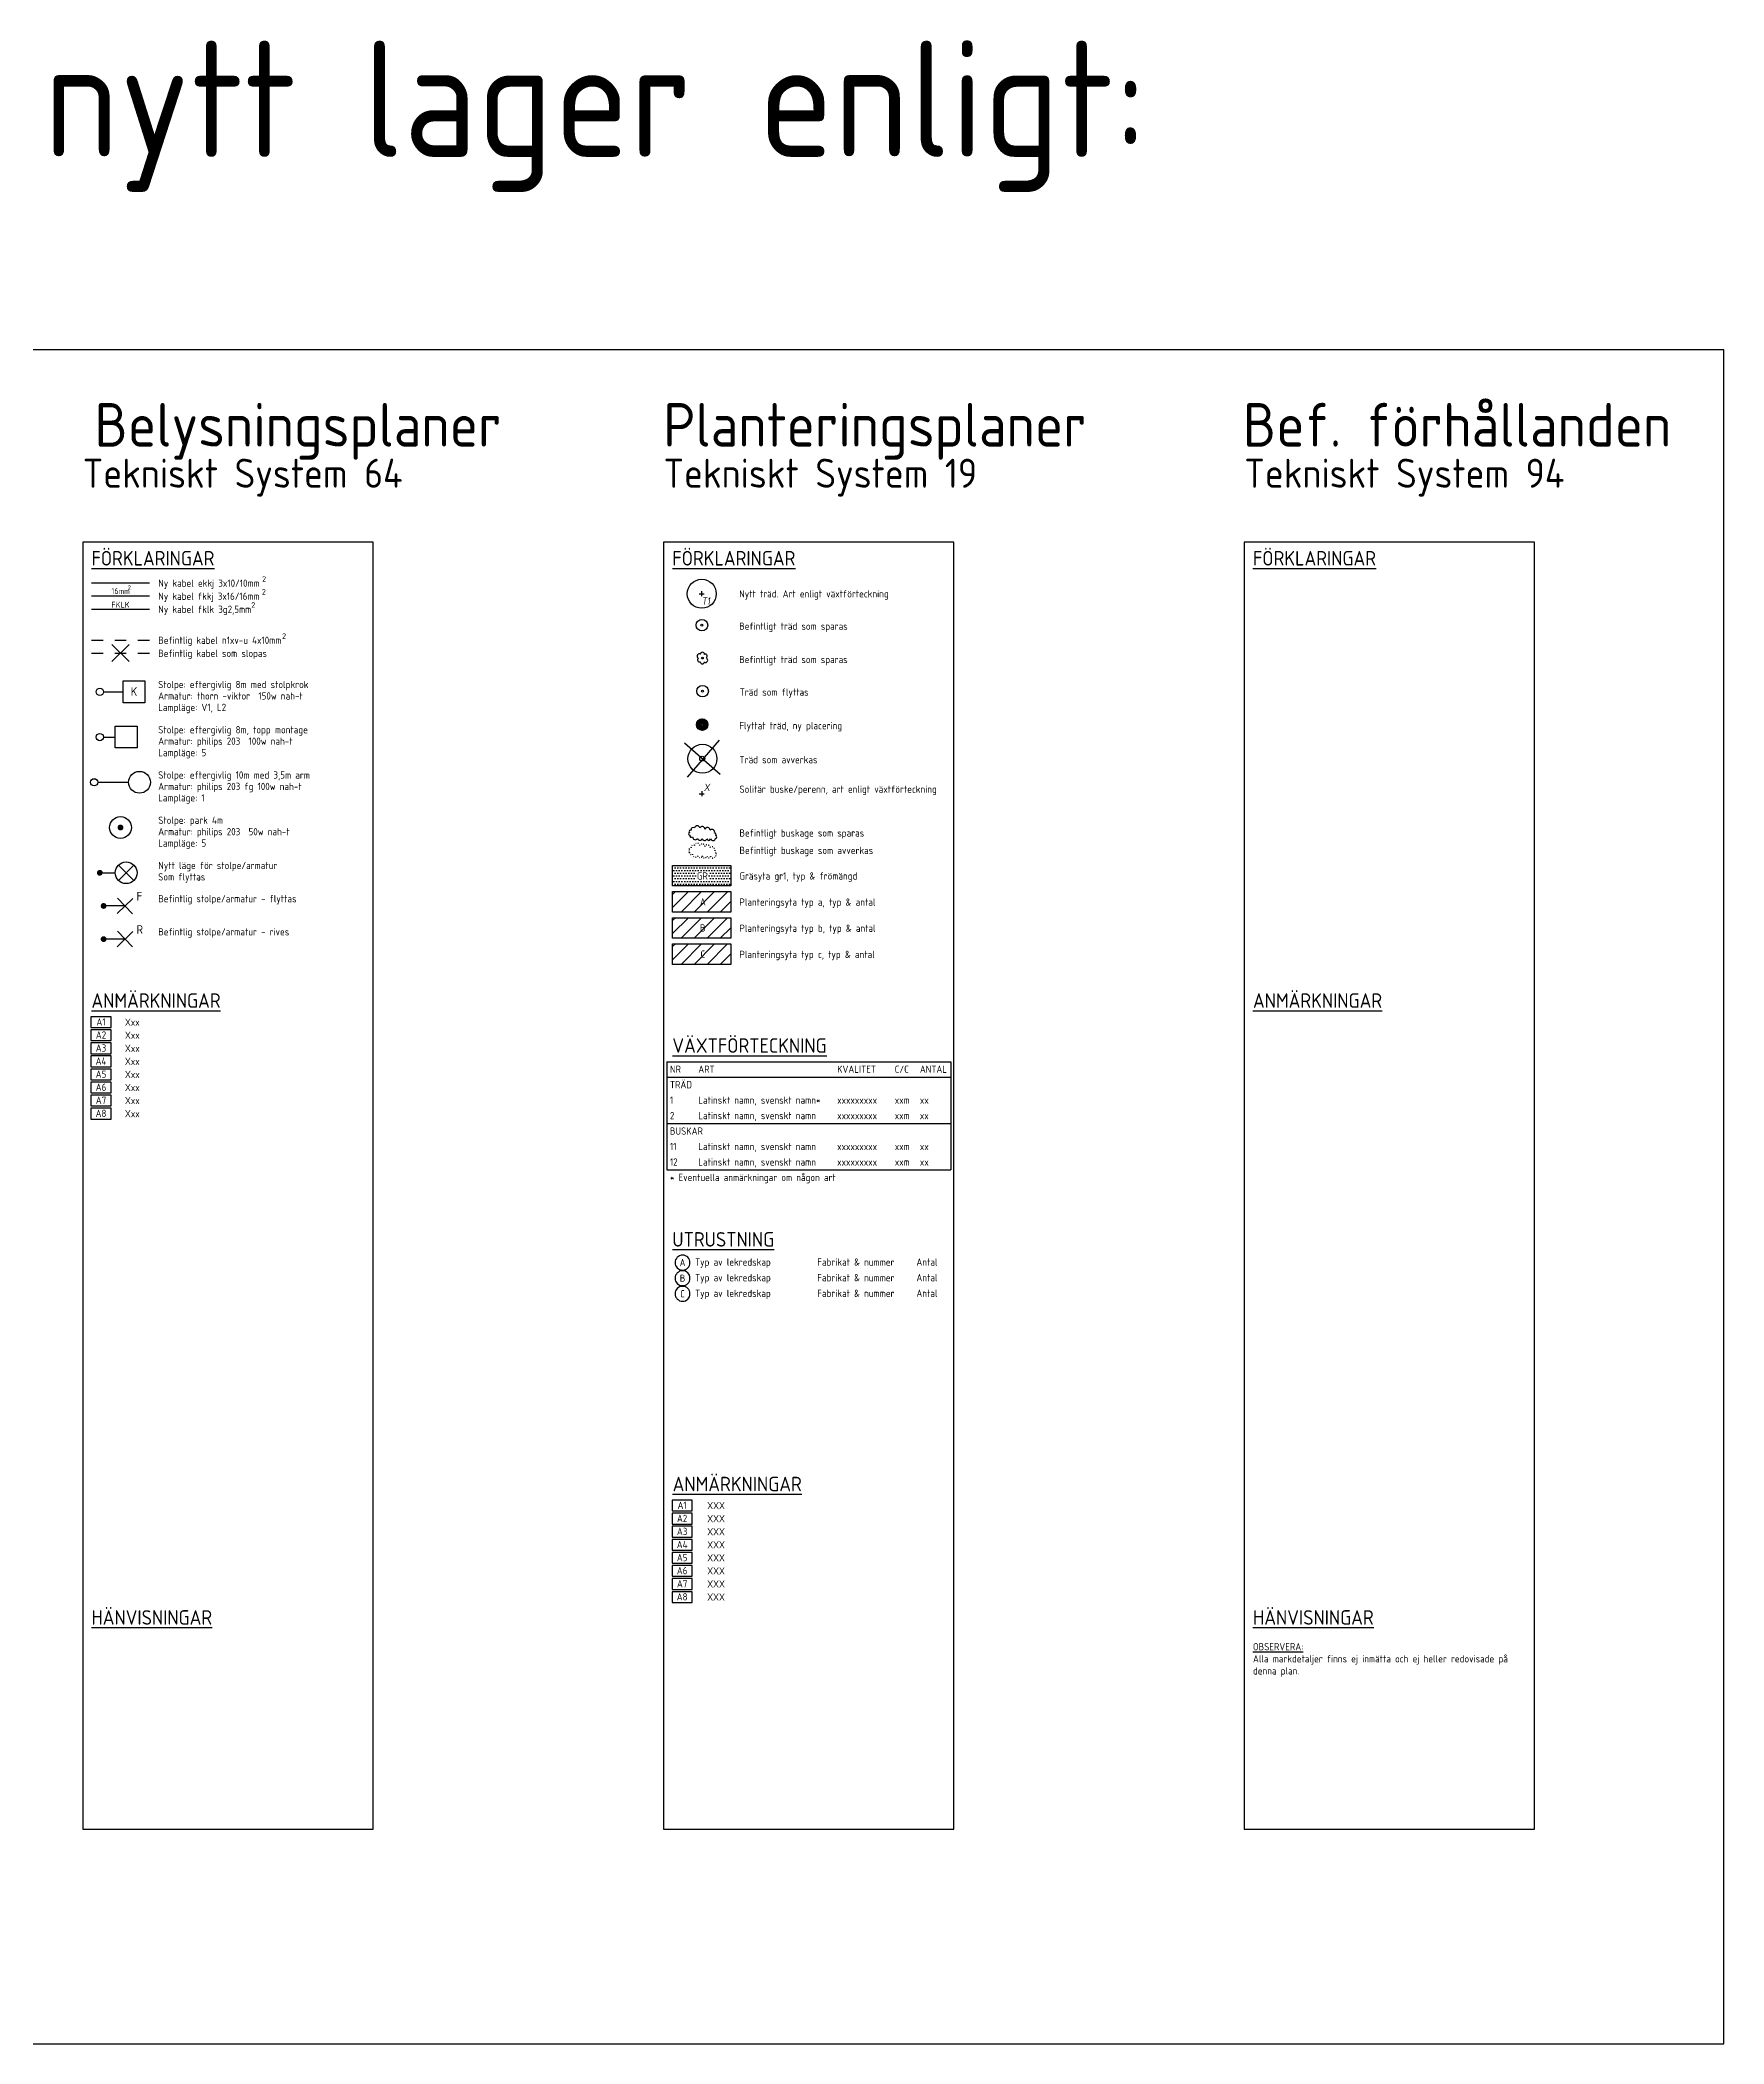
# Model space of a CAD drawing. Header units: metres. Extents: x -12 to 120691, y -61 to 6149382.
# Drawn here: x 2165 to 2745, y -61 to 629 of the extents above; entities that cross this region are included whole.
import ezdxf
from ezdxf.enums import TextEntityAlignment as Align

# ---------------------------------------------------------------- set-up
doc = ezdxf.new("R2010")
doc.units = ezdxf.units.M
doc.linetypes.add('AA_DASHED_4', pattern=[8, 4, -4])
doc.linetypes.add('AA_DOT_1', pattern=[0.8, 0.2, -0.6])
doc.layers.get('0').update_dxf_attribs({"linetype": 'CONTINUOUS'})
doc.layers.get('DEFPOINTS').update_dxf_attribs({"color": 5, "linetype": 'CONTINUOUS'})
for name, color, linetype in [('19_anmärk', 1, 'CONTINUOUS'), ('19_BEF', 9, 'CONTINUOUS'), ('19_buskar', 3, 'CONTINUOUS'), ('19_gr-yta', 4, 'CONTINUOUS'), ('19_PL-YTA-A', 9, 'CONTINUOUS'), ('19_PL-YTA-B', 4, 'CONTINUOUS'), ('19_PL-YTA-C', 1, 'CONTINUOUS'), ('19_riv-buskar', 4, 'AA_DOT_1'), ('19_T', 1, 'CONTINUOUS'), ('19_TRAD', 3, 'CONTINUOUS'), ('19_träd', 3, 'CONTINUOUS'), ('19_txt', 1, 'CONTINUOUS'), ('19_utr', 3, 'CONTINUOUS'), ('64_anmärkning', 1, 'CONTINUOUS'), ('64_armatur', 3, 'CONTINUOUS'), ('64_b_kabel', 1, 'AA_DASHED_4'), ('64_b_kabel_riv', 7, 'CONTINUOUS'), ('64_kabel', 6, 'CONTINUOUS'), ('64_txt', 1, 'CONTINUOUS'), ('94_txt', 1, 'CONTINUOUS'), ('NRTEXT', 2, 'CONTINUOUS')]:
    doc.layers.add(name, color=color, linetype=linetype)
doc.styles.add('ISO', font='iso.shx')
pattern_1 = [(45, (0.1497, -67.7623), (-2.245064, 2.245064), [])]

# ---------------------------------------------------------------- blocks, each defined once
blk = doc.blocks.new('_SLLEDN')
at = {"linetype": 'Continuous'}
for p, q in [((1.18, -1.18), (-1.18, 1.18)), ((-1.18, -1.18), (1.18, 1.18))]:
    blk.add_line(p, q, dxfattribs=at)
blk = doc.blocks.new('_16')
at = {"style": 'ISO'}
for s, height, p in [('16mm', 1, (0, 0)), ('2', 0.75, (2.82, 0.73))]:
    blk.add_text(s, height=height, dxfattribs=at).set_placement(p)
blk = doc.blocks.new('_BEL-ESV1')
for p, q in [((0, -1.25), (0, -8)), ((-3.75, -8), (3.75, -8)), ((-3.75, -15.5), (-3.75, -8)), ((3.75, -8), (3.75, -15.5)), ((3.75, -15.5), (-3.75, -15.5))]:
    blk.add_line(p, q)
blk.add_circle((0, 0), 1.25)
blk = doc.blocks.new('_BEL-ESV2')
for p, q in [((-3.75, -12.82), (-3.75, -5.32)), ((-3.75, -5.32), (3.75, -5.32)), ((0, -1.25), (0, -5.32)), ((3.75, -5.32), (3.75, -12.82)), ((3.75, -12.82), (-3.75, -12.82))]:
    blk.add_line(p, q)
blk.add_circle((0, 0), 1.25)
blk = doc.blocks.new('_BEL-GC')
at = {"const_width": 1, "flags": 128}
blk.add_lwpolyline([(-0.45, -0.22, 1), (0.45, 0.22, 1)], format="xyb", close=True, dxfattribs=at)
blk.add_circle((0, 0), 3.75)
blk = doc.blocks.new('_BEL-ESV')
blk.add_line((0, -1.25), (0, -11.88))
for centre, radius in [((0, 0), 1.25), ((0, -15.62), 3.75)]:
    blk.add_circle(centre, radius)
blk = doc.blocks.new('_BEL-T')
for p, q in [((7.4, 0), (0.5, 0)), ((10.09, 2.6), (4.7, -2.6)), ((4.79, 2.7), (10, -2.7))]:
    blk.add_line(p, q)
at = {"const_width": 1, "flags": 128}
blk.add_lwpolyline([(0.22, -0.45, 1), (-0.22, 0.45, 1)], format="xyb", close=True, dxfattribs=at)
blk = doc.blocks.new('_BEL-B2')
for p, q in [((0, 0), (5.32, 0)), ((11.73, -2.65), (6.42, 2.65)), ((11.73, 2.65), (6.42, -2.65))]:
    blk.add_line(p, q)
at = {"const_width": 1, "flags": 128}
blk.add_lwpolyline([(0.22, -0.45, 1), (-0.22, 0.45, 1)], format="xyb", close=True, dxfattribs=at)
blk.add_circle((9.07, 0), 3.75)
blk = doc.blocks.new('_ANM')
at = {"color": 0}
blk.add_lwpolyline([(-3.46, -1.95), (3.46, -1.95), (3.46, 1.76), (-3.46, 1.76)], close=True, dxfattribs=at)
at = {"color": 4, "style": 'ISO'}
blk.add_attdef('ANM', text='', height=2.5, dxfattribs=at).set_placement((0, 0), align=Align.MIDDLE_CENTER)
blk = doc.blocks.new('_BUSKAGE')
blk.add_lwpolyline([(4.41, -0.09, 0.7808), (2.88, 0.99, 0.7808), (1.08, 1.35, 0.7808), (-0.63, 1.71, 0.7808), (-2.52, 1.71, 0.7808), (-3.6, 0.9, 0.7808), (-4.23, 0.18, 0.7808), (-4.14, -0.72, 0.7808), (-3.15, -1.35, 0.7808), (-1.44, -1.89, 0.7808), (0.18, -1.89, 0.7808), (1.8, -2.07, 0.7808), (3.06, -2.07, 0.7808), (4.77, -1.89, 0.7808), (4.77, -0.9, 0.7808), (4.41, -0.09, 0.7808)], format="xyb", close=True)
blk = doc.blocks.new('Befintligt träd')
for centre, radius in [((0.01, -0.01), 2), ((0, 0), 0.347)]:
    blk.add_circle(centre, radius)
blk = doc.blocks.new('Flyttat träd')
h = blk.add_hatch()
h.set_pattern_fill('ANSI31', color=256, scale=0.1, style=0)
h.set_pattern_definition([(45, (-492.00868, -446.62096), (-0.2245064, 0.2245064), [])])
h.paths.add_polyline_path([(-1.99, -0.01, 1), (2.01, -0.01, 1)])
h.paths.add_polyline_path([(0.35, 0, -1), (-0.35, 0, -1)], flags=16)
for centre, radius in [((0.01, -0.01), 2), ((0, 0), 0.347)]:
    blk.add_circle(centre, radius)
blk = doc.blocks.new('Träd som avverkas')
for p, q in [((-6.18, 5.42), (6.12, -5.37)), ((5.84, 6.35), (-5.25, -6.44))]:
    blk.add_line(p, q)
for centre, radius in [((0.03, -0.04), 5), ((-0.01, -0.01), 0.866)]:
    blk.add_circle(centre, radius)
blk = doc.blocks.new('LÖVTRÄD', base_point=(2, 2))
blk.add_circle((2, 2), 0.08)
for centre, radius, start, end in [((1.712, 2.192), 0.222, 59.744, 239.744), ((1.712, 1.808), 0.179, 116.565, 296.565), ((2, 2.352), 0.208, 0, 180), ((2.288, 1.808), 0.222, 239.744, 59.744), ((2.288, 2.192), 0.179, 296.565, 116.565), ((2, 1.648), 0.208, 180, 0)]:
    blk.add_arc(centre, radius, start, end)
blk = doc.blocks.new('NR')
blk.add_circle((0, 2.57), 2.57)
at = {"layer": 'NRTEXT', "style": 'ISO'}
blk.add_attdef('NR', text='', height=2.5, dxfattribs=at).set_placement((0, 2.57), align=Align.MIDDLE_CENTER)
blk = doc.blocks.new('Nytt träd')
for p, q in [((-0.87, 0), (0.87, 0)), ((0, -0.87), (0, 0.87))]:
    blk.add_line(p, q)
blk.add_circle((0, 0), 5)
at = {"color": 3, "style": 'ISO', "oblique": 9}
blk.add_attdef('TRADSORT', (0, -3.75), '', height=2.5, dxfattribs=at)
blk = doc.blocks.new('Ny buske')
for p, q in [((-0.9, 0), (0.83, 0)), ((0, 0.83), (0, -0.9))]:
    blk.add_line(p, q)
at = {"color": 3, "style": 'ISO', "oblique": 9}
blk.add_attdef('SOLITÄR', (0.74, 0.95), '', height=2.5, dxfattribs=at)

msp = doc.modelspace()

# ---------------------------------------------------------------- hatches: boundary and pattern name
at = {"layer": '19_gr-yta'}
h = msp.add_hatch(dxfattribs=at)
h.set_pattern_fill('DOTS', color=256, scale=15, style=0)
h.set_pattern_definition([(0, (1163.5354, -94.30145), (0.46875, 0.9375), [0, -0.9375])])
h.paths.add_polyline_path([(2383.292, 338.185), (2383.292, 345.232), (2403.292, 345.232), (2403.292, 338.185)])
h.paths.add_polyline_path([(2390.998, 339.748), (2395.462, 339.748), (2395.462, 343.498), (2390.998, 343.498)], flags=24)
at = {"layer": '19_PL-YTA-A'}
h = msp.add_hatch(dxfattribs=at)
h.set_pattern_fill('ANSI31', color=256, style=0)
h.set_pattern_definition(pattern_1)
h.paths.add_polyline_path([(2383.292, 329.185), (2383.292, 336.232), (2403.292, 336.232), (2403.292, 329.185)])
h.paths.add_polyline_path([(2392.336, 330.834), (2395.014, 330.834), (2395.014, 334.584), (2392.336, 334.584)], flags=24)
at = {"layer": '19_PL-YTA-B'}
h = msp.add_hatch(dxfattribs=at)
h.set_pattern_fill('ANSI31', color=256, style=0)
h.set_pattern_definition(pattern_1)
h.paths.add_polyline_path([(2383.292, 320.185), (2383.292, 327.232), (2403.292, 327.232), (2403.292, 320.185)])
h.paths.add_polyline_path([(2392.336, 321.834), (2395.014, 321.834), (2395.014, 325.584), (2392.336, 325.584)], flags=24)
at = {"layer": '19_PL-YTA-C'}
h = msp.add_hatch(dxfattribs=at)
h.set_pattern_fill('ANSI31', color=256, angle=360, style=0)
h.set_pattern_definition([(45, (0.1497, -67.7623), (-2.245064, 2.245064), [])])
h.paths.add_polyline_path([(2383.292, 311.185), (2383.292, 318.232), (2403.292, 318.232), (2403.292, 311.185)])
h.paths.add_polyline_path([(2392.336, 312.834), (2395.014, 312.834), (2395.014, 316.584), (2392.336, 316.584)], flags=24)

# ---------------------------------------------------------------- linework, layer by layer
at = {"layer": '19_txt'}
for p, q in [((2381.242, 277.667), (2381.242, 240.393)), ((2381.242, 277.667), (2479.139, 277.667)), ((2479.139, 277.667), (2479.139, 240.393)), ((2381.242, 272.342), (2479.139, 272.342)), ((2381.242, 256.367), (2479.139, 256.367)), ((2381.242, 240.393), (2479.139, 240.393))]:
    msp.add_line(p, q, dxfattribs=at)
for points in [[(2383.292, 338.185), (2383.292, 345.232), (2403.292, 345.232), (2403.292, 338.185)], [(2383.292, 329.185), (2383.292, 336.232), (2403.292, 336.232), (2403.292, 329.185)], [(2383.292, 320.185), (2383.292, 327.232), (2403.292, 327.232), (2403.292, 320.185)], [(2383.292, 311.185), (2383.292, 318.232), (2403.292, 318.232), (2403.292, 311.185)]]:
    msp.add_lwpolyline(points, close=True, dxfattribs=at)
at = {"layer": '64_b_kabel'}
for p, q in [((2183.142, 422.875), (2203.142, 422.875)), ((2183.142, 418.375), (2203.142, 418.375))]:
    msp.add_line(p, q, dxfattribs=at)
at = {"layer": '64_kabel'}
for p, q in [((2183.142, 442.53), (2203.142, 442.53)), ((2183.142, 438.03), (2203.142, 438.03)), ((2183.142, 433.53), (2203.142, 433.53))]:
    msp.add_line(p, q, dxfattribs=at)
at = {"layer": 'DEFPOINTS', "flags": 128}
for points in [[(1163.386, -60.587), (2745.322, -60.587), (2745.322, 522.797), (1163.386, 522.797)], [(2180.142, 456.521), (2180.142, 13.321), (2280.142, 13.321), (2280.142, 456.521)], [(2380.142, 456.521), (2380.142, 13.321), (2480.142, 13.321), (2480.142, 456.521)], [(2380.142, 456.521), (2380.142, 13.321), (2480.142, 13.321), (2480.142, 456.521)], [(2580.142, 456.521), (2580.142, 13.321), (2680.142, 13.321), (2680.142, 456.521)]]:
    msp.add_lwpolyline(points, close=True, dxfattribs=at)

# ---------------------------------------------------------------- block references
at = {"layer": '19_anmärk'}
for p, values in [((2386.56, 124.894), {'ANM': 'A1'}), ((2386.56, 120.394), {'ANM': 'A2'}), ((2386.56, 115.894), {'ANM': 'A3'}), ((2386.56, 111.394), {'ANM': 'A4'}), ((2386.56, 106.894), {'ANM': 'A5'}), ((2386.56, 102.394), {'ANM': 'A6'}), ((2386.56, 97.894), {'ANM': 'A7'}), ((2386.56, 93.394), {'ANM': 'A8'})]:
    msp.add_blockref('_ANM', p, dxfattribs=at).add_auto_attribs(values)
at = {"layer": '19_BEF', "xscale": 3.599999999999909, "yscale": 3.600000000000023, "zscale": 3.6}
msp.add_blockref('LÖVTRÄD', (2393.541, 416.643), dxfattribs=at)
at = {"layer": '19_BEF'}
msp.add_blockref('Befintligt träd', (2393.59, 405.257), dxfattribs=at)
at = {"layer": '19_buskar'}
msp.add_blockref('Ny buske', (2393.321, 369.95), dxfattribs=at).add_auto_attribs({'SOLITÄR': 'X'})
msp.add_blockref('_BUSKAGE', (2393.306, 356.44), dxfattribs=at)
at = {"layer": '19_riv-buskar'}
msp.add_blockref('_BUSKAGE', (2393.306, 350.438), dxfattribs=at)
at = {"layer": '19_TRAD'}
for name, p in [('Befintligt träd', (2393.372, 427.986)), ('Flyttat träd', (2393.456, 393.739)), ('Träd som avverkas', (2393.512, 382.024))]:
    msp.add_blockref(name, p, dxfattribs=at)
at = {"layer": '19_träd'}
msp.add_blockref('Nytt träd', (2393.321, 438.796), dxfattribs=at).add_auto_attribs({'TRADSORT': 'T1'})
at = {"layer": '19_utr'}
ref = msp.add_blockref('NR', (2386.697, 205.91), dxfattribs=dict(at, xscale=-1))
ref.add_attrib('NR', 'A', dxfattribs={"layer": '19_T', "height": 2.5, "style": 'ISO'}).set_placement((2386.697, 208.482), align=Align.MIDDLE_CENTER)
ref = msp.add_blockref('NR', (2386.697, 200.535), dxfattribs=dict(at, xscale=-1))
ref.add_attrib('NR', 'B', dxfattribs={"layer": '19_T', "height": 2.5, "style": 'ISO'}).set_placement((2386.697, 203.107), align=Align.MIDDLE_CENTER)
ref = msp.add_blockref('NR', (2386.697, 195.159), dxfattribs=dict(at, xscale=-1))
ref.add_attrib('NR', 'C', dxfattribs={"layer": '19_T', "height": 2.5, "style": 'ISO'}).set_placement((2386.697, 197.731), align=Align.MIDDLE_CENTER)
at = {"layer": '64_anmärkning'}
for p, values in [((2186.433, 291.366), {'ANM': 'A1'}), ((2186.433, 286.866), {'ANM': 'A2'}), ((2186.433, 282.366), {'ANM': 'A3'}), ((2186.433, 277.866), {'ANM': 'A4'}), ((2186.433, 273.366), {'ANM': 'A5'}), ((2186.433, 268.866), {'ANM': 'A6'}), ((2186.433, 264.366), {'ANM': 'A7'}), ((2186.433, 259.866), {'ANM': 'A8'})]:
    msp.add_blockref('_ANM', p, dxfattribs=at).add_auto_attribs(values)
at = {"layer": '64_armatur', "rotation": 90}
for name, p in [('_BEL-ESV1', (2186.017, 405.029)), ('_BEL-ESV2', (2186.017, 389.45)), ('_BEL-ESV', (2184.079, 373.872))]:
    msp.add_blockref(name, p, dxfattribs=at)
at = {"layer": '64_armatur'}
for name, p in [('_BEL-GC', (2193.142, 358.294)), ('_BEL-B2', (2186.017, 342.716)), ('_BEL-T', (2187.337, 331.289)), ('_BEL-T', (2187.337, 319.863))]:
    msp.add_blockref(name, p, dxfattribs=at)
at = {"layer": '64_b_kabel_riv', "xscale": 2.5, "yscale": 2.5, "zscale": 2.5}
msp.add_blockref('_SLLEDN', (2193.142, 418.375), dxfattribs=at)
at = {"layer": '64_txt', "xscale": 2, "yscale": 2, "zscale": 2}
msp.add_blockref('_16', (2190.007, 438.73), dxfattribs=at)

# ---------------------------------------------------------------- texts
at = {"layer": '19_txt', "color": 7, "style": 'ISO'}
for s, p in [('%%uFÖRKLARINGAR', (2383.19, 448.521)), ('%%uVÄXTFÖRTECKNING', (2383.19, 280.712)), ('%%uUTRUSTNING', (2383.19, 213.977)), ('%%uANMÄRKNINGAR', (2383.292, 129.728))]:
    msp.add_text(s, height=5, dxfattribs=at).set_placement(p)
at = {"layer": '19_txt', "style": 'ISO'}
for s, p in [('GR', (2391.623, 340.373)), ('NR', (2382.355, 273.822)), ('ART', (2392.126, 273.822)), ('KVALITET', (2439.939, 273.822)), ('C/C', (2459.779, 273.822)), ('ANTAL', (2468.423, 273.822)), ('TRÄD', (2382.355, 268.497)), ('1', (2382.355, 263.172)), ('Latinskt namn, svenskt namn*', (2392.126, 263.172)), ('xxxxxxxxx', (2439.939, 263.172)), ('xxm', (2459.779, 263.172)), ('xx', (2468.423, 263.172)), ('2', (2382.355, 257.847)), ('Latinskt namn, svenskt namn', (2392.126, 257.847)), ('xxxxxxxxx', (2439.939, 257.847)), ('xxm', (2459.779, 257.847)), ('xx', (2468.423, 257.847)), ('11', (2382.355, 247.197)), ('BUSKAR', (2382.355, 252.522)), ('Latinskt namn, svenskt namn', (2392.126, 247.197)), ('xxxxxxxxx', (2439.939, 247.197)), ('xxm', (2459.779, 247.197)), ('xx', (2468.423, 247.197)), ('12', (2382.355, 241.873)), ('Latinskt namn, svenskt namn', (2392.126, 241.873)), ('xxxxxxxxx', (2439.939, 241.873)), ('xxm', (2459.779, 241.873)), ('xx', (2468.423, 241.873)), ('* Eventuella anmärkningar om någon art', (2382.355, 236.548)), ('Typ av lekredskap', (2390.998, 207.407)), ('Fabrikat & nummer', (2433.102, 207.407)), ('Antal', (2467.241, 207.407)), ('Typ av lekredskap', (2390.998, 202.032)), ('Fabrikat & nummer', (2433.102, 202.032)), ('Antal', (2467.241, 202.032)), ('Typ av lekredskap', (2390.998, 196.656)), ('Fabrikat & nummer', (2433.102, 196.656)), ('Antal', (2467.241, 196.656)), ('XXX', (2395.203, 123.559)), ('XXX', (2395.203, 119.059)), ('XXX', (2395.203, 114.559)), ('XXX', (2395.203, 110.059)), ('XXX', (2395.203, 105.559)), ('XXX', (2395.203, 101.059)), ('XXX', (2395.203, 96.559)), ('XXX', (2395.203, 92.059))]:
    msp.add_text(s, height=2.5, dxfattribs=at).set_placement(p)
for s, p in [('A', (2393.675, 332.709)), ('B', (2393.675, 323.709)), ('C', (2393.675, 314.709))]:
    msp.add_text(s, height=2.5, dxfattribs=at).set_placement(p, align=Align.MIDDLE_CENTER)
at = {"layer": '19_txt', "char_height": 2.5, "attachment_point": 1, "style": 'ISO'}
for s, insert, width in [('Nytt träd. Art enligt växtförteckning', (2406.19, 440.011), 72.63008), ('Befintligt träd som sparas', (2406.19, 428.882), 43.21429), ('Befintligt träd som sparas', (2406.19, 417.4), 43.21429), ('Träd som flyttas', (2406.375, 406.186), 28.03571), ('Flyttat träd, ny placering', (2406.274, 394.635), 43.03571), ('Träd som avverkas', (2406.324, 382.914), 30.53571), ('Solitär buske/perenn, art enligt växtförteckning', (2406.292, 372.753), 73.85031), ('Befintligt buskage som sparas', (2406.292, 357.68), 48.57143), ('Befintligt buskage som avverkas', (2406.292, 351.677), 52.32143), ('Gräsyta gr1, typ & frömängd', (2406.292, 342.873), 45.17857), ('Planteringsyta typ a, typ & antal', (2406.292, 333.873), 48.39286), ('Planteringsyta typ b, typ & antal', (2406.292, 324.873), 48.21429), ('Planteringsyta typ c, typ & antal', (2406.292, 315.873), 48.21429)]:
    msp.add_mtext(s, dxfattribs=dict(at, insert=insert, width=width))
at = {"layer": '64_armatur', "style": 'ISO'}
for s, p in [('K', (2196.665, 403.629)), ('F', (2198.677, 333.111)), ('R', (2198.677, 321.684))]:
    msp.add_text(s, height=3, dxfattribs=at).set_placement(p)
at = {"layer": '64_txt', "color": 7, "style": 'ISO'}
for s, p in [('%%uFÖRKLARINGAR', (2183.142, 448.521)), ('%%uANMÄRKNINGAR', (2183.142, 296.199)), ('%%uHÄNVISNINGAR', (2183.142, 83.784))]:
    msp.add_text(s, height=5, dxfattribs=at).set_placement(p)
at = {"layer": '64_txt', "style": 'ISO'}
for s, height, p in [('Ny kabel ekkj 3x10/10mm', 2.5, (2206.142, 441.195)), ('2', 1.875, (2241.903, 442.966)), ('Ny kabel fkkj 3x16/16mm', 2.5, (2206.142, 436.695)), ('2', 1.875, (2238.174, 433.981)), ('2', 1.875, (2241.809, 438.534)), ('Ny kabel fklk 3g2,5mm', 2.5, (2206.142, 432.195)), ('Befintlig kabel n1xv-u 4x10mm', 2.5, (2206.142, 421.54)), ('2', 1.875, (2248.768, 423.269)), ('Befintlig kabel som slopas', 2.5, (2206.142, 417.04)), ('Stolpe: eftergivlig 8m med stolpkrok', 2.5, (2206.142, 406.294)), ('Armatur: thorn -viktor  150w nah-t', 2.5, (2206.142, 402.362)), ('Lampläge: V1, L2', 2.5, (2206.142, 398.429)), ('Stolpe: eftergivlig 8m, topp montage', 2.5, (2206.142, 390.716)), ('Armatur: philips 203  100w nah-t', 2.5, (2206.142, 386.784)), ('Lampläge: 5', 2.5, (2206.142, 382.851)), ('Stolpe: eftergivlig 10m med 3,5m arm', 2.5, (2206.142, 375.138)), ('Armatur: philips 203 fg 100w nah-t', 2.5, (2206.142, 371.206)), ('Lampläge: 1', 2.5, (2206.142, 367.273)), ('Stolpe: park 4m', 2.5, (2206.142, 359.56)), ('Armatur: philips 203  50w nah-t', 2.5, (2206.142, 355.628)), ('Lampläge: 5', 2.5, (2206.142, 351.695)), ('Nytt läge för stolpe/armatur', 2.5, (2206.142, 343.982)), ('Som flyttas', 2.5, (2206.142, 340.05)), ('Befintlig stolpe/armatur - flyttas', 2.5, (2206.142, 332.555)), ('Befintlig stolpe/armatur - rives', 2.5, (2206.142, 321.128)), ('Xxx', 2.5, (2194.674, 290.03)), ('Xxx', 2.5, (2194.674, 285.53)), ('Xxx', 2.5, (2194.674, 281.03)), ('Xxx', 2.5, (2194.674, 276.53)), ('Xxx', 2.5, (2194.674, 272.03)), ('Xxx', 2.5, (2194.674, 267.53)), ('Xxx', 2.5, (2194.674, 263.03)), ('Xxx', 2.5, (2194.674, 258.53))]:
    msp.add_text(s, height=height, dxfattribs=at).set_placement(p)
msp.add_text('FKLK', height=2, dxfattribs=at).set_placement((2193.142, 434.03), align=Align.CENTER)
at = {"layer": '94_txt', "color": 7, "style": 'ISO'}
for s, p in [('%%uFÖRKLARINGAR', (2583.142, 448.521)), ('%%uANMÄRKNINGAR', (2583.142, 296.199)), ('%%uHÄNVISNINGAR', (2583.142, 83.784))]:
    msp.add_text(s, height=5, dxfattribs=at).set_placement(p)
at = {"layer": '94_txt', "insert": (2583.142, 77.461), "char_height": 2.5, "width": 97, "attachment_point": 1, "style": 'ISO'}
msp.add_mtext('{\\LOBSERVERA:}\\PAlla markdetaljer finns ej inmätta och ej heller redovisade på denna plan.', dxfattribs=at)
at = {"layer": 'DEFPOINTS', "style": 'ISO'}
for s, height, p in [('Finns det inget fördefinierat lager skapas nytt lager enligt:', 40, (1184.885, 589.256)), ('Belysningsplaner', 15, (2184.198, 489.47)), ('Planteringsplaner', 15, (2380.047, 489.47)), ('Bef. förhållanden', 15, (2579.663, 489.47)), ('Tekniskt System 64', 10, (2180.142, 475.308)), ('Tekniskt System 19', 10, (2380.142, 475.308)), ('Tekniskt System 94', 10, (2580.142, 475.308))]:
    msp.add_text(s, height=height, dxfattribs=at).set_placement(p)

doc.saveas('drawing.dxf')
